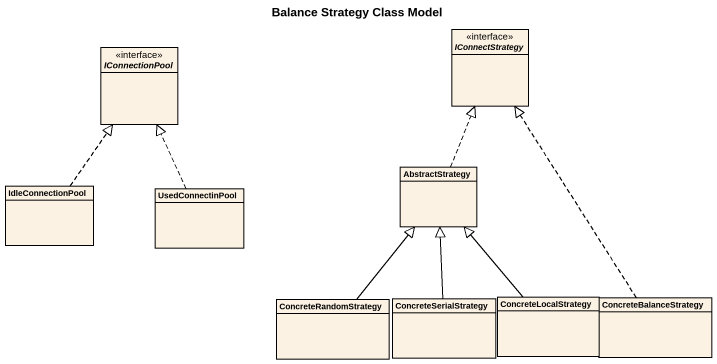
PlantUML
@startuml
title Balance Strategy Class Model
hide circle
hide empty members
interface IConnectStrategy <<interface>>
interface IConnectionPool <<interface>>
class IdleConnectionPool
class UsedConnectinPool
class AbstractStrategy
class ConcreteRandomStrategy
class ConcreteSerialStrategy
class ConcreteLocalStrategy
class ConcreteBalanceStrategy
IdleConnectionPool .up.|> IConnectionPool
UsedConnectinPool .up.|> IConnectionPool
AbstractStrategy .up.|> IConnectStrategy
ConcreteRandomStrategy -up-|> AbstractStrategy
ConcreteSerialStrategy -up-|> AbstractStrategy
ConcreteLocalStrategy -up-|> AbstractStrategy
ConcreteBalanceStrategy .up.|> IConnectStrategy
@enduml
